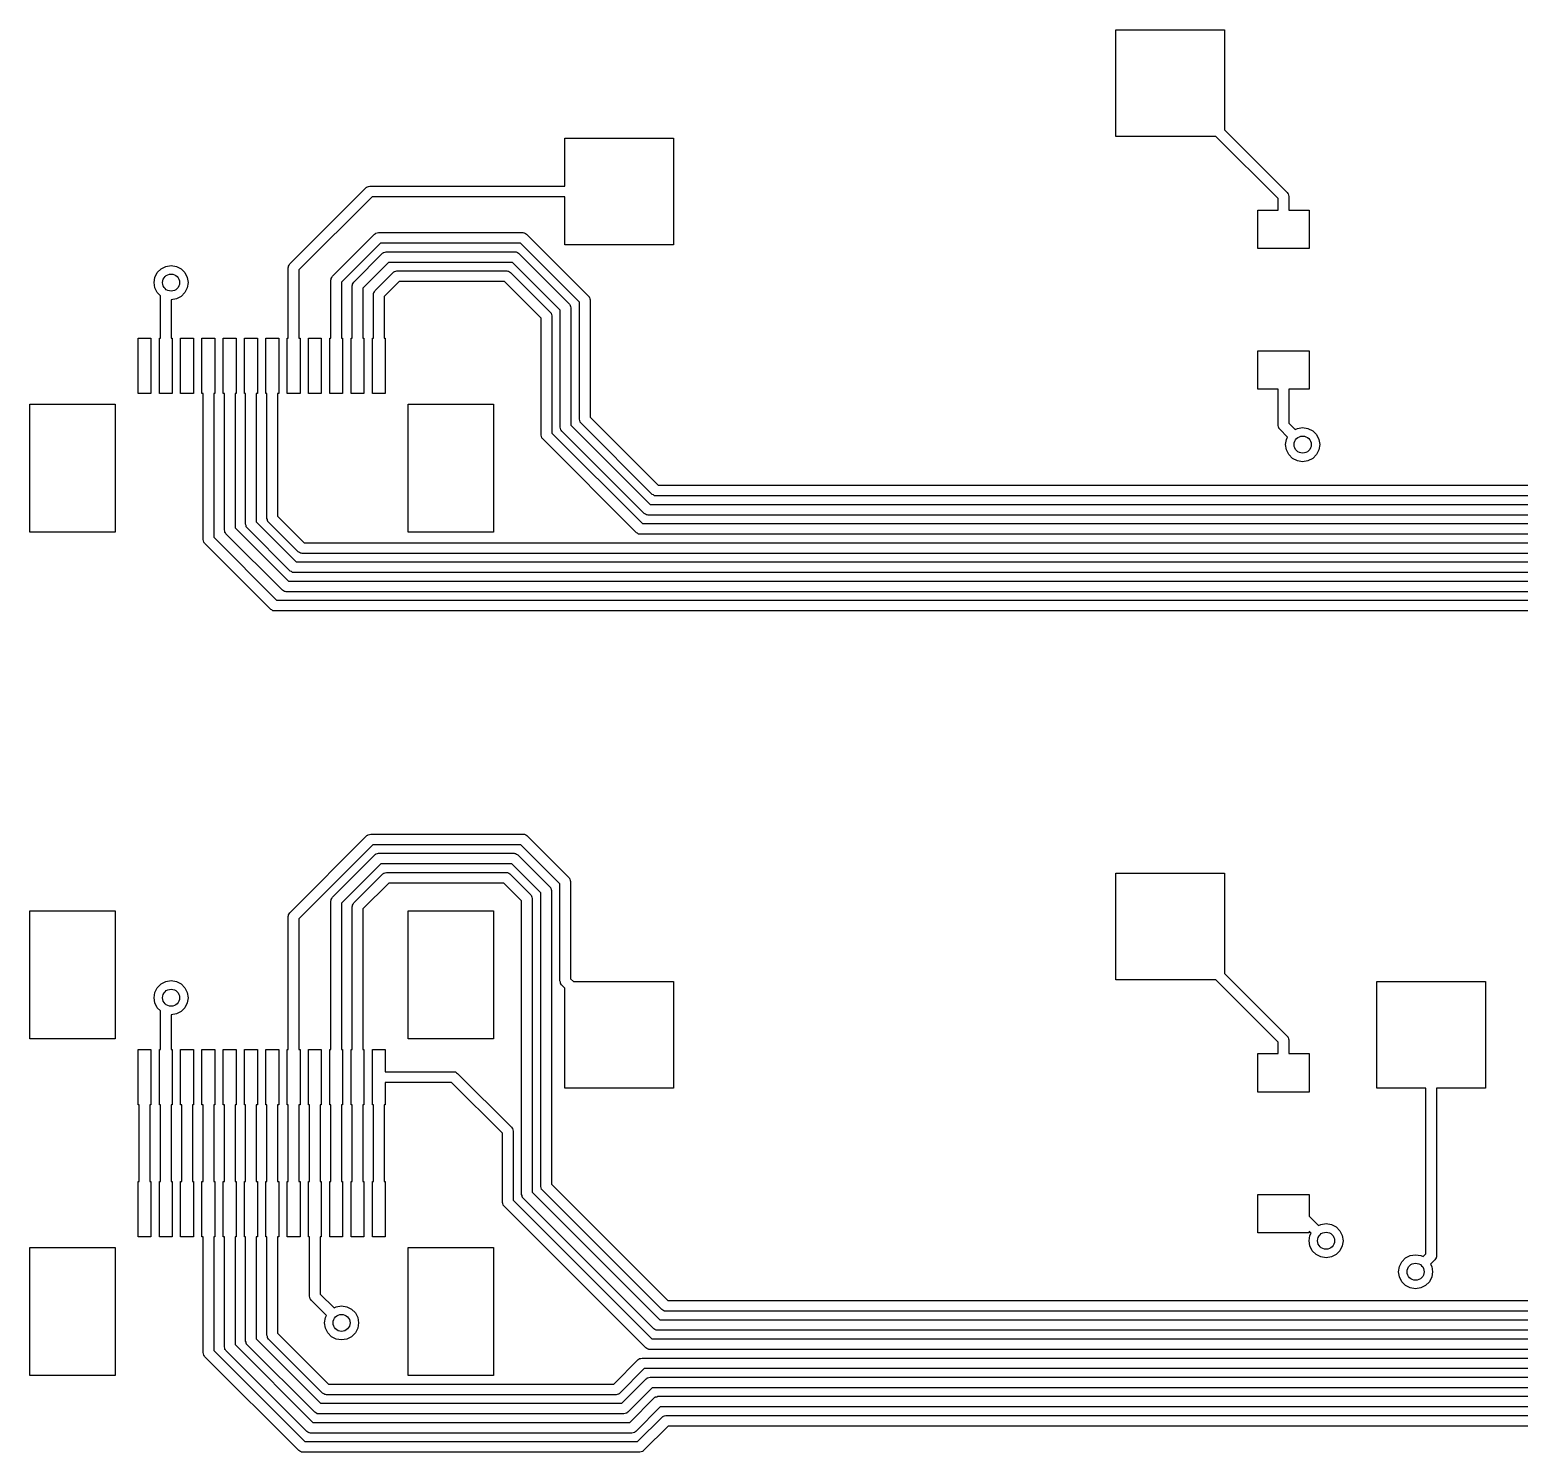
# Model space of a CAD drawing. Extents: x -27 to 355, y -108 to 35.
# Drawn here: x -20.91 to 14.03, y -27.03 to 6.33 of the extents above; entities that cross this region are included whole.
import ezdxf

# ---------------------------------------------------------------- set-up
doc = ezdxf.new("R2010")
doc.units = 0
doc.layers.add('BLACK', color=7, linetype='CONTINUOUS')

msp = doc.modelspace()

# ---------------------------------------------------------------- linework, layer by layer
at = {"layer": 'BLACK', "linetype": 'CONTINUOUS'}
for p, q in [((4.567, 3.83), (4.567, 6.33)), ((4.567, 6.33), (7.117, 6.33)), ((7.117, 6.33), (7.117, 3.98178)), ((7.117, 3.98178), (8.58839, 2.51039)), ((-8.36, 2.665), (-8.36, 3.79)), ((-8.36, 3.79), (-5.81, 3.79)), ((-5.81, 3.79), (-5.81, 1.29)), ((6.91522, 3.83), (4.567, 3.83)), ((8.375, 2.37022), (6.91522, 3.83)), ((-14.8134, 0.83839), (-13.0234, 2.62839)), ((-13.0234, 2.62839), (-13.0055, 2.64171)), ((-13.0055, 2.64171), (-13.0025, 2.64519)), ((-13.0025, 2.64519), (-12.9998, 2.64598)), ((-12.9998, 2.64598), (-12.9946, 2.64985)), ((-12.9946, 2.64985), (-12.9645, 2.65633)), ((-12.9645, 2.65633), (-12.935, 2.665)), ((-12.935, 2.665), (-8.36, 2.665)), ((8.58839, 2.51039), (8.60171, 2.49255)), ((8.60171, 2.49255), (8.60519, 2.48953)), ((8.60519, 2.48953), (8.60598, 2.48683)), ((8.60598, 2.48683), (8.60985, 2.48164)), ((8.60985, 2.48164), (8.61633, 2.45154)), ((8.61633, 2.45154), (8.625, 2.422)), ((-12.8832, 2.415), (-14.6, 0.69822)), ((-8.36, 2.415), (-12.8832, 2.415)), ((-8.36, 1.29), (-8.36, 2.415)), ((7.9, 1.2), (7.9, 2.1)), ((7.9, 2.1), (8.375, 2.1)), ((8.375, 2.1), (8.375, 2.37022)), ((8.625, 2.422), (8.625, 2.1)), ((8.625, 2.1), (9.1, 2.1)), ((9.1, 2.1), (9.1, 1.2)), ((-13.8134, 0.5491), (-12.8251, 1.53743)), ((-12.8251, 1.53743), (-12.8072, 1.55075)), ((-12.8072, 1.55075), (-12.8042, 1.55423)), ((-12.8042, 1.55423), (-12.8015, 1.55502)), ((-12.8015, 1.55502), (-12.7963, 1.55889)), ((-12.7963, 1.55889), (-12.7662, 1.56537)), ((-12.7662, 1.56537), (-12.7367, 1.57404)), ((-12.7367, 1.57404), (-9.34904, 1.57404)), ((-9.34904, 1.57404), (-9.32701, 1.57084)), ((-9.32701, 1.57084), (-9.32241, 1.57117)), ((-9.32241, 1.57117), (-9.31994, 1.56982)), ((-9.31994, 1.56982), (-9.31354, 1.56889)), ((-9.31354, 1.56889), (-9.28767, 1.55219)), ((-9.28767, 1.55219), (-9.26065, 1.53743)), ((-9.26065, 1.53743), (-7.80495, 0.08173)), ((-12.6849, 1.32404), (-13.6, 0.40894)), ((-13.3134, 0.41339), (-12.6389, 1.08791)), ((-9.40082, 1.32404), (-12.6849, 1.32404)), ((-12.6389, 1.08791), (-12.621, 1.10123)), ((-12.621, 1.10123), (-12.618, 1.10471)), ((-12.618, 1.10471), (-12.6153, 1.1055)), ((-12.6153, 1.1055), (-12.6101, 1.10937)), ((-12.6101, 1.10937), (-12.58, 1.11585)), ((-12.58, 1.11585), (-12.5505, 1.12452)), ((-12.5505, 1.12452), (-9.53524, 1.12452)), ((-9.53524, 1.12452), (-9.51321, 1.12132)), ((-9.51321, 1.12132), (-9.50861, 1.12165)), ((-9.50861, 1.12165), (-9.50614, 1.1203)), ((-9.50614, 1.1203), (-9.49974, 1.11937)), ((-9.49974, 1.11937), (-9.47387, 1.10267)), ((-9.47387, 1.10267), (-9.44685, 1.08791)), ((-9.44685, 1.08791), (-8.25447, -0.10447)), ((-8.01834, -0.05844), (-9.40082, 1.32404)), ((-5.81, 1.29), (-8.36, 1.29)), ((9.1, 1.2), (7.9, 1.2)), ((-17.9236, 0.63511), (-17.8351, 0.72361)), ((-17.8351, 0.72361), (-17.7236, 0.78042)), ((-17.7236, 0.78042), (-17.6, 0.8)), ((-17.6, 0.8), (-17.4764, 0.78042)), ((-17.4764, 0.78042), (-17.3649, 0.72361)), ((-17.3649, 0.72361), (-17.2764, 0.63511)), ((-14.85, 0.75), (-14.8468, 0.77203)), ((-14.85, -0.9), (-14.85, 0.75)), ((-14.8471, 0.77663), (-14.8458, 0.7791)), ((-14.8468, 0.77203), (-14.8471, 0.77663)), ((-14.8458, 0.7791), (-14.8449, 0.7855)), ((-14.8449, 0.7855), (-14.8282, 0.81137)), ((-14.8282, 0.81137), (-14.8134, 0.83839)), ((-12.4987, 0.87452), (-13.1, 0.27322)), ((-9.58701, 0.87452), (-12.4987, 0.87452)), ((-8.46786, -0.24464), (-9.58701, 0.87452)), ((-18, 0.4), (-17.9804, 0.52361)), ((-17.9804, 0.27639), (-18, 0.4)), ((-17.9804, 0.52361), (-17.9236, 0.63511)), ((-17.2764, 0.63511), (-17.2196, 0.52361)), ((-17.2196, 0.52361), (-17.2, 0.4)), ((-17.2, 0.4), (-17.2196, 0.27639)), ((-14.6, 0.69822), (-14.6, -0.9)), ((-13.85, 0.46072), (-13.8468, 0.48275)), ((-13.85, -0.9), (-13.85, 0.46072)), ((-13.8471, 0.48735), (-13.8458, 0.48982)), ((-13.8468, 0.48275), (-13.8471, 0.48735)), ((-13.8458, 0.48982), (-13.8449, 0.49622)), ((-13.8449, 0.49622), (-13.8282, 0.52209)), ((-13.8282, 0.52209), (-13.8134, 0.5491)), ((-13.6, 0.40894), (-13.6, -0.9)), ((-13.3471, 0.35163), (-13.3458, 0.3541)), ((-13.3468, 0.34703), (-13.3471, 0.35163)), ((-13.3458, 0.3541), (-13.3449, 0.3605)), ((-13.3449, 0.3605), (-13.3282, 0.38637)), ((-13.3282, 0.38637), (-13.3134, 0.41339)), ((-12.8134, 0.21339), (-12.3884, 0.63839)), ((-12.2482, 0.425), (-12.6, 0.07322)), ((-12.3884, 0.63839), (-12.3706, 0.65171)), ((-12.3706, 0.65171), (-12.3675, 0.65519)), ((-12.3675, 0.65519), (-12.3648, 0.65598)), ((-12.3648, 0.65598), (-12.3596, 0.65985)), ((-12.3596, 0.65985), (-12.3295, 0.66633)), ((-12.3295, 0.66633), (-12.3, 0.675)), ((-12.3, 0.675), (-9.72144, 0.675)), ((-9.77321, 0.425), (-12.2482, 0.425)), ((-8.91738, -0.43083), (-9.77321, 0.425)), ((-9.72144, 0.675), (-9.6994, 0.6718)), ((-9.6994, 0.6718), (-9.69481, 0.67213)), ((-9.69481, 0.67213), (-9.69233, 0.67078)), ((-9.69233, 0.67078), (-9.68593, 0.66985)), ((-9.68593, 0.66985), (-9.66007, 0.65315)), ((-9.66007, 0.65315), (-9.63305, 0.63839)), ((-9.63305, 0.63839), (-8.70399, -0.29067)), ((-17.9236, 0.16489), (-17.9804, 0.27639)), ((-17.85, 0.09128), (-17.9236, 0.16489)), ((-17.85, -0.9), (-17.85, 0.09128)), ((-17.4764, 0.01958), (-17.6, 0)), ((-17.6, 0), (-17.6, -0.9)), ((-17.3649, 0.07639), (-17.4764, 0.01958)), ((-17.2764, 0.16489), (-17.3649, 0.07639)), ((-17.2196, 0.27639), (-17.2764, 0.16489)), ((-13.35, 0.325), (-13.3468, 0.34703)), ((-13.35, -0.9), (-13.35, 0.325)), ((-13.1, 0.27322), (-13.1, -0.9)), ((-12.85, 0.125), (-12.8468, 0.14703)), ((-12.85, -0.9), (-12.85, 0.125)), ((-12.8471, 0.15163), (-12.8458, 0.1541)), ((-12.8468, 0.14703), (-12.8471, 0.15163)), ((-12.8458, 0.1541), (-12.8449, 0.1605)), ((-12.8449, 0.1605), (-12.8282, 0.18637)), ((-12.8282, 0.18637), (-12.8134, 0.21339)), ((-12.6, 0.07322), (-12.6, -0.9)), ((-7.80495, 0.08173), (-7.79163, 0.06389)), ((-7.79163, 0.06389), (-7.78815, 0.06087)), ((-7.78815, 0.06087), (-7.78736, 0.05817)), ((-7.78736, 0.05817), (-7.78349, 0.05298)), ((-7.78349, 0.05298), (-7.77701, 0.02289)), ((-7.77701, 0.02289), (-7.76834, -0.00666)), ((-8.70399, -0.29067), (-8.69067, -0.3085)), ((-8.69067, -0.3085), (-8.68719, -0.31153)), ((-8.68719, -0.31153), (-8.6864, -0.31423)), ((-8.6864, -0.31423), (-8.68253, -0.31941)), ((-8.68253, -0.31941), (-8.67605, -0.34951)), ((-8.46786, -2.99286), (-8.46786, -0.24464)), ((-8.25447, -0.10447), (-8.24115, -0.12231)), ((-8.24115, -0.12231), (-8.23767, -0.12533)), ((-8.23767, -0.12533), (-8.23688, -0.12803)), ((-8.23688, -0.12803), (-8.23301, -0.13322)), ((-8.23301, -0.13322), (-8.22653, -0.16331)), ((-8.22653, -0.16331), (-8.21786, -0.19286)), ((-8.21786, -0.19286), (-8.21786, -2.94108)), ((-8.01834, -2.80666), (-8.01834, -0.05844)), ((-7.76834, -0.00666), (-7.76834, -2.75488)), ((-8.91738, -3.17906), (-8.91738, -0.43083)), ((-8.67605, -0.34951), (-8.66738, -0.37906)), ((-8.66738, -0.37906), (-8.66738, -3.12728)), ((-18.375, -2.2), (-18.375, -0.9)), ((-18.375, -0.9), (-18.075, -0.9)), ((-18.075, -0.9), (-18.075, -2.2)), ((-17.875, -2.2), (-17.875, -0.9)), ((-17.875, -0.9), (-17.85, -0.9)), ((-17.6, -0.9), (-17.575, -0.9)), ((-17.575, -0.9), (-17.575, -2.2)), ((-17.375, -2.2), (-17.375, -0.9)), ((-17.375, -0.9), (-17.075, -0.9)), ((-17.075, -0.9), (-17.075, -2.2)), ((-16.875, -2.2), (-16.875, -0.9)), ((-16.875, -0.9), (-16.575, -0.9)), ((-16.575, -0.9), (-16.575, -2.2)), ((-16.375, -2.2), (-16.375, -0.9)), ((-16.375, -0.9), (-16.075, -0.9)), ((-16.075, -0.9), (-16.075, -2.2)), ((-15.875, -2.2), (-15.875, -0.9)), ((-15.875, -0.9), (-15.575, -0.9)), ((-15.575, -0.9), (-15.575, -2.2)), ((-15.375, -2.2), (-15.375, -0.9)), ((-15.375, -0.9), (-15.075, -0.9)), ((-15.075, -0.9), (-15.075, -2.2)), ((-14.875, -2.2), (-14.875, -0.9)), ((-14.875, -0.9), (-14.85, -0.9)), ((-14.6, -0.9), (-14.575, -0.9)), ((-14.575, -0.9), (-14.575, -2.2)), ((-14.375, -2.2), (-14.375, -0.9)), ((-14.375, -0.9), (-14.075, -0.9)), ((-14.075, -0.9), (-14.075, -2.2)), ((-13.875, -2.2), (-13.875, -0.9)), ((-13.875, -0.9), (-13.85, -0.9)), ((-13.6, -0.9), (-13.575, -0.9)), ((-13.575, -0.9), (-13.575, -2.2)), ((-13.375, -2.2), (-13.375, -0.9)), ((-13.375, -0.9), (-13.35, -0.9)), ((-13.1, -0.9), (-13.075, -0.9)), ((-13.075, -0.9), (-13.075, -2.2)), ((-12.875, -2.2), (-12.875, -0.9)), ((-12.875, -0.9), (-12.85, -0.9)), ((-12.6, -0.9), (-12.575, -0.9)), ((-12.575, -0.9), (-12.575, -2.2)), ((7.9, -2.1), (7.9, -1.2)), ((7.9, -1.2), (9.1, -1.2)), ((9.1, -1.2), (9.1, -2.1)), ((-18.075, -2.2), (-18.375, -2.2)), ((-17.575, -2.2), (-17.875, -2.2)), ((-17.075, -2.2), (-17.375, -2.2)), ((-16.85, -2.2), (-16.875, -2.2)), ((-16.85, -5.625), (-16.85, -2.2)), ((-16.575, -2.2), (-16.6, -2.2)), ((-16.6, -2.2), (-16.6, -5.57322)), ((-16.35, -2.2), (-16.375, -2.2)), ((-16.35, -5.40096), (-16.35, -2.2)), ((-16.075, -2.2), (-16.1, -2.2)), ((-16.1, -2.2), (-16.1, -5.34918)), ((-15.85, -2.2), (-15.875, -2.2)), ((-15.85, -5.26524), (-15.85, -2.2)), ((-15.575, -2.2), (-15.6, -2.2)), ((-15.6, -2.2), (-15.6, -5.21346)), ((-15.35, -2.2), (-15.375, -2.2)), ((-15.35, -5.12952), (-15.35, -2.2)), ((-15.075, -2.2), (-15.1, -2.2)), ((-15.1, -2.2), (-15.1, -5.07775)), ((-14.575, -2.2), (-14.875, -2.2)), ((-14.075, -2.2), (-14.375, -2.2)), ((-13.575, -2.2), (-13.875, -2.2)), ((-13.075, -2.2), (-13.375, -2.2)), ((-12.575, -2.2), (-12.875, -2.2)), ((8.375, -2.1), (7.9, -2.1)), ((8.375, -2.95), (8.375, -2.1)), ((9.1, -2.1), (8.625, -2.1)), ((8.625, -2.1), (8.625, -2.89822)), ((-20.915, -5.45), (-20.915, -2.45)), ((-20.915, -2.45), (-18.915, -2.45)), ((-18.915, -2.45), (-18.915, -5.45)), ((-12.035, -5.45), (-12.035, -2.45)), ((-12.035, -2.45), (-10.035, -2.45)), ((-10.035, -2.45), (-10.035, -5.45)), ((-7.76834, -2.75488), (-6.16986, -4.35336)), ((-8.66738, -3.12728), (-6.54226, -5.2524)), ((-8.45919, -3.02241), (-8.46786, -2.99286)), ((-8.45271, -3.0525), (-8.45919, -3.02241)), ((-8.44884, -3.05768), (-8.45271, -3.0525)), ((-8.44805, -3.06039), (-8.44884, -3.05768)), ((-8.44457, -3.06341), (-8.44805, -3.06039)), ((-8.43125, -3.08125), (-8.44457, -3.06341)), ((-6.49623, -5.01627), (-8.43125, -3.08125)), ((-8.21786, -2.94108), (-6.35606, -4.80288)), ((-8.00967, -2.83621), (-8.01834, -2.80666)), ((-8.00319, -2.8663), (-8.00967, -2.83621)), ((-7.99932, -2.87149), (-8.00319, -2.8663)), ((-7.99853, -2.87419), (-7.99932, -2.87149)), ((-7.99505, -2.87721), (-7.99853, -2.87419)), ((-7.98173, -2.89505), (-7.99505, -2.87721)), ((-6.31003, -4.56675), (-7.98173, -2.89505)), ((8.38367, -2.97955), (8.375, -2.95)), ((8.39015, -3.00964), (8.38367, -2.97955)), ((8.39402, -3.01483), (8.39015, -3.00964)), ((8.39481, -3.01753), (8.39402, -3.01483)), ((8.39829, -3.02055), (8.39481, -3.01753)), ((8.41161, -3.03839), (8.39829, -3.02055)), ((8.59659, -3.22337), (8.41161, -3.03839)), ((8.625, -2.89822), (8.77337, -3.04659)), ((8.77337, -3.04659), (8.82639, -3.01958)), ((8.82639, -3.01958), (8.95, -3)), ((8.95, -3), (9.07361, -3.01958)), ((9.07361, -3.01958), (9.18511, -3.07639)), ((9.18511, -3.07639), (9.27361, -3.16489)), ((-8.90871, -3.20861), (-8.91738, -3.17906)), ((-8.90223, -3.2387), (-8.90871, -3.20861)), ((-8.89836, -3.24388), (-8.90223, -3.2387)), ((-8.89757, -3.24659), (-8.89836, -3.24388)), ((-8.89409, -3.24961), (-8.89757, -3.24659)), ((-8.88077, -3.26744), (-8.89409, -3.24961)), ((-6.68242, -5.46579), (-8.88077, -3.26744)), ((8.55, -3.4), (8.56958, -3.27639)), ((8.56958, -3.52361), (8.55, -3.4)), ((8.56958, -3.27639), (8.59659, -3.22337)), ((9.27361, -3.16489), (9.33042, -3.27639)), ((9.33042, -3.27639), (9.35, -3.4)), ((9.35, -3.4), (9.33042, -3.52361)), ((8.62639, -3.63511), (8.56958, -3.52361)), ((8.71489, -3.72361), (8.62639, -3.63511)), ((8.82639, -3.78042), (8.71489, -3.72361)), ((8.95, -3.8), (8.82639, -3.78042)), ((9.07361, -3.78042), (8.95, -3.8)), ((9.18511, -3.72361), (9.07361, -3.78042)), ((9.27361, -3.63511), (9.18511, -3.72361)), ((9.33042, -3.52361), (9.27361, -3.63511)), ((-6.16986, -4.35336), (26.247, -4.35336)), ((-6.35606, -4.80288), (47.2269, -4.80288)), ((-6.28301, -4.58151), (-6.31003, -4.56675)), ((-6.25714, -4.59821), (-6.28301, -4.58151)), ((-6.25074, -4.59914), (-6.25714, -4.59821)), ((-6.24827, -4.60049), (-6.25074, -4.59914)), ((-6.24367, -4.60016), (-6.24827, -4.60049)), ((-6.22164, -4.60336), (-6.24367, -4.60016)), ((26.2987, -4.60336), (-6.22164, -4.60336)), ((-15.6, -5.21346), (-14.662, -6.15144)), ((-15.3413, -5.15907), (-15.35, -5.12952)), ((-15.3349, -5.18917), (-15.3413, -5.15907)), ((-15.331, -5.19435), (-15.3349, -5.18917)), ((-15.3302, -5.19705), (-15.331, -5.19435)), ((-15.3267, -5.20008), (-15.3302, -5.19705)), ((-15.3134, -5.21791), (-15.3267, -5.20008)), ((-14.616, -5.91531), (-15.3134, -5.21791)), ((-15.1, -5.07775), (-14.4758, -5.70192)), ((-6.46921, -5.03103), (-6.49623, -5.01627)), ((-6.44334, -5.04773), (-6.46921, -5.03103)), ((-6.43694, -5.04866), (-6.44334, -5.04773)), ((-6.43447, -5.05001), (-6.43694, -5.04866)), ((-6.42987, -5.04969), (-6.43447, -5.05001)), ((-6.40784, -5.05288), (-6.42987, -5.04969)), ((47.2786, -5.05288), (-6.40784, -5.05288)), ((-18.915, -5.45), (-20.915, -5.45)), ((-16.6, -5.57322), (-15.1227, -7.05048)), ((-16.3413, -5.43051), (-16.35, -5.40096)), ((-16.3349, -5.4606), (-16.3413, -5.43051)), ((-16.331, -5.46578), (-16.3349, -5.4606)), ((-16.3302, -5.46849), (-16.331, -5.46578)), ((-16.3267, -5.47151), (-16.3302, -5.46849)), ((-16.3134, -5.48935), (-16.3267, -5.47151)), ((-14.9884, -6.81435), (-16.3134, -5.48935)), ((-16.1, -5.34918), (-14.8482, -6.60096)), ((-15.8413, -5.29479), (-15.85, -5.26524)), ((-15.8349, -5.32489), (-15.8413, -5.29479)), ((-15.831, -5.33007), (-15.8349, -5.32489)), ((-15.8302, -5.33277), (-15.831, -5.33007)), ((-15.8267, -5.33579), (-15.8302, -5.33277)), ((-15.8134, -5.35363), (-15.8267, -5.33579)), ((-14.8022, -6.36483), (-15.8134, -5.35363)), ((-10.035, -5.45), (-12.035, -5.45)), ((-6.65541, -5.48055), (-6.68242, -5.46579)), ((-6.62954, -5.49725), (-6.65541, -5.48055)), ((-6.62313, -5.49818), (-6.62954, -5.49725)), ((-6.62066, -5.49953), (-6.62313, -5.49818)), ((-6.61607, -5.4992), (-6.62066, -5.49953)), ((-6.59404, -5.5024), (-6.61607, -5.4992)), ((65.5225, -5.5024), (-6.59404, -5.5024)), ((-6.54226, -5.2524), (65.4708, -5.2524)), ((-16.8413, -5.65455), (-16.85, -5.625)), ((-16.8349, -5.68464), (-16.8413, -5.65455)), ((-16.831, -5.68983), (-16.8349, -5.68464)), ((-16.8302, -5.69253), (-16.831, -5.68983)), ((-16.8267, -5.69555), (-16.8302, -5.69253)), ((-16.8134, -5.71339), (-16.8267, -5.69555)), ((-15.2629, -7.26387), (-16.8134, -5.71339)), ((-14.589, -5.93007), (-14.616, -5.91531)), ((-14.5631, -5.94677), (-14.589, -5.93007)), ((-14.4758, -5.70192), (84.4412, -5.70192)), ((-14.662, -6.15144), (112.453, -6.15144)), ((-14.5567, -5.9477), (-14.5631, -5.94677)), ((-14.5542, -5.94905), (-14.5567, -5.9477)), ((-14.5496, -5.94872), (-14.5542, -5.94905)), ((-14.5276, -5.95192), (-14.5496, -5.94872)), ((84.493, -5.95192), (-14.5276, -5.95192)), ((-14.8482, -6.60096), (130.857, -6.60096)), ((-14.7752, -6.37959), (-14.8022, -6.36483)), ((-14.7493, -6.39629), (-14.7752, -6.37959)), ((-14.7429, -6.39722), (-14.7493, -6.39629)), ((-14.7404, -6.39857), (-14.7429, -6.39722)), ((-14.7358, -6.39824), (-14.7404, -6.39857)), ((-14.7138, -6.40144), (-14.7358, -6.39824)), ((112.505, -6.40144), (-14.7138, -6.40144)), ((-14.9614, -6.82911), (-14.9884, -6.81435)), ((-14.9355, -6.84581), (-14.9614, -6.82911)), ((-14.9291, -6.84674), (-14.9355, -6.84581)), ((-14.9266, -6.84809), (-14.9291, -6.84674)), ((-14.922, -6.84776), (-14.9266, -6.84809)), ((-14.9, -6.85096), (-14.922, -6.84776)), ((130.908, -6.85096), (-14.9, -6.85096)), ((-15.2359, -7.27863), (-15.2629, -7.26387)), ((-15.21, -7.29533), (-15.2359, -7.27863)), ((-15.2036, -7.29626), (-15.21, -7.29533)), ((-15.2011, -7.29761), (-15.2036, -7.29626)), ((-15.1966, -7.29728), (-15.2011, -7.29761)), ((-15.1745, -7.30048), (-15.1966, -7.29728)), ((150.3, -7.30048), (-15.1745, -7.30048)), ((-15.1227, -7.05048), (150.248, -7.05048)), ((-14.8134, -14.3796), (-13.0044, -12.5707)), ((-13.0044, -12.5707), (-12.9866, -12.5573)), ((-12.9866, -12.5573), (-12.9836, -12.5539)), ((-12.9836, -12.5539), (-12.9809, -12.5531)), ((-12.9809, -12.5531), (-12.9757, -12.5492)), ((-12.9757, -12.5492), (-12.9456, -12.5427)), ((-12.9456, -12.5427), (-12.9161, -12.534)), ((-12.9161, -12.534), (-9.34096, -12.534)), ((-9.34096, -12.534), (-9.31893, -12.5372)), ((-9.31893, -12.5372), (-9.31433, -12.5369)), ((-9.31433, -12.5369), (-9.31186, -12.5383)), ((-9.31186, -12.5383), (-9.30546, -12.5392)), ((-9.30546, -12.5392), (-9.27959, -12.5559)), ((-9.27959, -12.5559), (-9.25257, -12.5707)), ((-9.25257, -12.5707), (-8.26209, -13.5611)), ((-12.8643, -12.784), (-14.6, -14.5198)), ((-9.39274, -12.784), (-12.8643, -12.784)), ((-8.47548, -13.7013), (-9.39274, -12.784)), ((-13.8134, -14.0153), (-12.8182, -13.0202)), ((-12.6781, -13.2336), (-13.6, -14.1555)), ((-12.8182, -13.0202), (-12.8004, -13.0069)), ((-12.8004, -13.0069), (-12.7974, -13.0034)), ((-12.7974, -13.0034), (-12.7947, -13.0026)), ((-12.7947, -13.0026), (-12.7895, -12.9987)), ((-12.7895, -12.9987), (-12.7594, -12.9922)), ((-12.7594, -12.9922), (-12.7299, -12.9836)), ((-12.7299, -12.9836), (-9.55322, -12.9836)), ((-9.605, -13.2336), (-12.6781, -13.2336)), ((-8.925, -13.9136), (-9.605, -13.2336)), ((-9.55322, -12.9836), (-9.53119, -12.9868)), ((-9.53119, -12.9868), (-9.52659, -12.9864)), ((-9.52659, -12.9864), (-9.52412, -12.9878)), ((-9.52412, -12.9878), (-9.51772, -12.9887)), ((-9.51772, -12.9887), (-9.49185, -13.0054)), ((-9.49185, -13.0054), (-9.46483, -13.0202)), ((-9.46483, -13.0202), (-8.71161, -13.7734)), ((-13.3134, -14.151), (-12.632, -13.4697)), ((-12.632, -13.4697), (-12.6142, -13.4564)), ((-12.6142, -13.4564), (-12.6112, -13.4529)), ((-12.6112, -13.4529), (-12.6085, -13.4521)), ((-12.6085, -13.4521), (-12.6033, -13.4482)), ((-12.6033, -13.4482), (-12.5732, -13.4417)), ((-12.5732, -13.4417), (-12.5437, -13.4331)), ((-12.5437, -13.4331), (-9.73942, -13.4331)), ((-9.73942, -13.4331), (-9.71739, -13.4363)), ((-9.71739, -13.4363), (-9.71279, -13.4359)), ((-9.71279, -13.4359), (-9.71032, -13.4373)), ((-9.71032, -13.4373), (-9.70392, -13.4382)), ((-9.70392, -13.4382), (-9.67805, -13.4549)), ((-9.67805, -13.4549), (-9.65103, -13.4697)), ((-9.65103, -13.4697), (-9.16113, -13.9596)), ((-8.26209, -13.5611), (-8.24877, -13.579)), ((-8.24877, -13.579), (-8.24529, -13.582)), ((-8.24529, -13.582), (-8.2445, -13.5847)), ((-8.2445, -13.5847), (-8.24063, -13.5899)), ((-8.24063, -13.5899), (-8.23415, -13.62)), ((-8.23415, -13.62), (-8.22548, -13.6495)), ((4.567, -15.955), (4.567, -13.455)), ((4.567, -13.455), (7.117, -13.455)), ((7.117, -13.455), (7.117, -15.8032)), ((-12.4919, -13.6831), (-13.1, -14.2912)), ((-9.7912, -13.6831), (-12.4919, -13.6831)), ((-9.37452, -14.0998), (-9.7912, -13.6831)), ((-9.16113, -13.9596), (-9.14781, -13.9774)), ((-9.14781, -13.9774), (-9.14433, -13.9804)), ((-8.925, -20.8), (-8.925, -13.9136)), ((-8.71161, -13.7734), (-8.69829, -13.7912)), ((-8.69829, -13.7912), (-8.69481, -13.7943)), ((-8.69481, -13.7943), (-8.69402, -13.797)), ((-8.69402, -13.797), (-8.69015, -13.8021)), ((-8.69015, -13.8021), (-8.68367, -13.8322)), ((-8.68367, -13.8322), (-8.675, -13.8618)), ((-8.675, -13.8618), (-8.675, -20.7482)), ((-8.47548, -15.9795), (-8.47548, -13.7013)), ((-8.22548, -13.6495), (-8.22548, -15.9277)), ((-13.85, -14.1037), (-13.8468, -14.0817)), ((-13.85, -17.585), (-13.85, -14.1037)), ((-13.8471, -14.0771), (-13.8458, -14.0746)), ((-13.8468, -14.0817), (-13.8471, -14.0771)), ((-13.8458, -14.0746), (-13.8449, -14.0682)), ((-13.8449, -14.0682), (-13.8282, -14.0423)), ((-13.8282, -14.0423), (-13.8134, -14.0153)), ((-13.6, -14.1555), (-13.6, -17.585)), ((-13.35, -14.2394), (-13.3468, -14.2174)), ((-13.35, -17.585), (-13.35, -14.2394)), ((-13.3471, -14.2128), (-13.3458, -14.2103)), ((-13.3468, -14.2174), (-13.3471, -14.2128)), ((-13.3458, -14.2103), (-13.3449, -14.2039)), ((-13.3449, -14.2039), (-13.3282, -14.1781)), ((-13.3282, -14.1781), (-13.3134, -14.151)), ((-13.1, -14.2912), (-13.1, -17.585)), ((-9.37452, -20.9862), (-9.37452, -14.0998)), ((-9.14433, -13.9804), (-9.14354, -13.9832)), ((-9.14354, -13.9832), (-9.13967, -13.9883)), ((-9.13967, -13.9883), (-9.13319, -14.0184)), ((-9.13319, -14.0184), (-9.12452, -14.048)), ((-9.12452, -14.048), (-9.12452, -20.9344)), ((-20.915, -17.335), (-20.915, -14.335)), ((-20.915, -14.335), (-18.915, -14.335)), ((-18.915, -14.335), (-18.915, -17.335)), ((-14.85, -14.468), (-14.8468, -14.446)), ((-14.85, -17.585), (-14.85, -14.468)), ((-14.8471, -14.4414), (-14.8458, -14.4389)), ((-14.8468, -14.446), (-14.8471, -14.4414)), ((-14.8458, -14.4389), (-14.8449, -14.4325)), ((-14.8449, -14.4325), (-14.8282, -14.4066)), ((-14.8282, -14.4066), (-14.8134, -14.3796)), ((-14.6, -14.5198), (-14.6, -17.585)), ((-12.035, -17.335), (-12.035, -14.335)), ((-12.035, -14.335), (-10.035, -14.335)), ((-10.035, -14.335), (-10.035, -17.335)), ((-17.9236, -16.1374), (-17.8351, -16.0489)), ((-17.8351, -16.0489), (-17.7236, -15.9921)), ((-17.7236, -15.9921), (-17.6, -15.9725)), ((-17.6, -15.9725), (-17.4764, -15.9921)), ((-17.4764, -15.9921), (-17.3649, -16.0489)), ((-17.3649, -16.0489), (-17.2764, -16.1374)), ((-8.46681, -16.0091), (-8.47548, -15.9795)), ((-8.46033, -16.0392), (-8.46681, -16.0091)), ((-8.45646, -16.0443), (-8.46033, -16.0392)), ((-8.45567, -16.047), (-8.45646, -16.0443)), ((-8.45219, -16.0501), (-8.45567, -16.047)), ((-8.43887, -16.0679), (-8.45219, -16.0501)), ((-8.36, -16.1468), (-8.43887, -16.0679)), ((-8.22548, -15.9277), (-8.15822, -15.995)), ((-8.15822, -15.995), (-5.81, -15.995)), ((-5.81, -15.995), (-5.81, -18.495)), ((6.91522, -15.955), (4.567, -15.955)), ((8.375, -17.4148), (6.91522, -15.955)), ((7.117, -15.8032), (8.58839, -17.2746)), ((10.69, -18.495), (10.69, -15.995)), ((10.69, -15.995), (13.24, -15.995)), ((13.24, -15.995), (13.24, -18.495)), ((-18, -16.3725), (-17.9804, -16.2489)), ((-17.9804, -16.4961), (-18, -16.3725)), ((-17.9804, -16.2489), (-17.9236, -16.1374)), ((-17.2764, -16.1374), (-17.2196, -16.2489)), ((-17.2196, -16.2489), (-17.2, -16.3725)), ((-17.2, -16.3725), (-17.2196, -16.4961)), ((-8.36, -18.495), (-8.36, -16.1468)), ((-17.9236, -16.6076), (-17.9804, -16.4961)), ((-17.85, -16.6812), (-17.9236, -16.6076)), ((-17.85, -17.585), (-17.85, -16.6812)), ((-17.4764, -16.7529), (-17.6, -16.7725)), ((-17.6, -16.7725), (-17.6, -17.585)), ((-17.3649, -16.6961), (-17.4764, -16.7529)), ((-17.2764, -16.6076), (-17.3649, -16.6961)), ((-17.2196, -16.4961), (-17.2764, -16.6076)), ((-18.915, -17.335), (-20.915, -17.335)), ((-10.035, -17.335), (-12.035, -17.335)), ((8.375, -17.685), (8.375, -17.4148)), ((8.58839, -17.2746), (8.60171, -17.2924)), ((8.60171, -17.2924), (8.60519, -17.2955)), ((8.60519, -17.2955), (8.60598, -17.2982)), ((8.60598, -17.2982), (8.60985, -17.3034)), ((8.60985, -17.3034), (8.61633, -17.3335)), ((8.61633, -17.3335), (8.625, -17.363)), ((8.625, -17.363), (8.625, -17.685)), ((-18.375, -18.885), (-18.375, -17.585)), ((-18.375, -17.585), (-18.075, -17.585)), ((-18.075, -17.585), (-18.075, -18.885)), ((-17.875, -18.885), (-17.875, -17.585)), ((-17.875, -17.585), (-17.85, -17.585)), ((-17.6, -17.585), (-17.575, -17.585)), ((-17.575, -17.585), (-17.575, -18.885)), ((-17.375, -18.885), (-17.375, -17.585)), ((-17.375, -17.585), (-17.075, -17.585)), ((-17.075, -17.585), (-17.075, -18.885)), ((-16.875, -18.885), (-16.875, -17.585)), ((-16.875, -17.585), (-16.575, -17.585)), ((-16.575, -17.585), (-16.575, -18.885)), ((-16.375, -18.885), (-16.375, -17.585)), ((-16.375, -17.585), (-16.075, -17.585)), ((-16.075, -17.585), (-16.075, -18.885)), ((-15.875, -18.885), (-15.875, -17.585)), ((-15.875, -17.585), (-15.575, -17.585)), ((-15.575, -17.585), (-15.575, -18.885)), ((-15.375, -18.885), (-15.375, -17.585)), ((-15.375, -17.585), (-15.075, -17.585)), ((-15.075, -17.585), (-15.075, -18.885)), ((-14.875, -18.885), (-14.875, -17.585)), ((-14.875, -17.585), (-14.85, -17.585)), ((-14.6, -17.585), (-14.575, -17.585)), ((-14.575, -17.585), (-14.575, -18.885)), ((-14.375, -18.885), (-14.375, -17.585)), ((-14.375, -17.585), (-14.075, -17.585)), ((-14.075, -17.585), (-14.075, -18.885)), ((-13.875, -18.885), (-13.875, -17.585)), ((-13.875, -17.585), (-13.85, -17.585)), ((-13.6, -17.585), (-13.575, -17.585)), ((-13.575, -17.585), (-13.575, -18.885)), ((-13.375, -18.885), (-13.375, -17.585)), ((-13.375, -17.585), (-13.35, -17.585)), ((-13.1, -17.585), (-13.075, -17.585)), ((-13.075, -17.585), (-13.075, -18.885)), ((-12.875, -18.885), (-12.875, -17.585)), ((-12.875, -17.585), (-12.575, -17.585)), ((-12.575, -17.585), (-12.575, -18.11)), ((7.9, -18.585), (7.9, -17.685)), ((7.9, -17.685), (8.375, -17.685)), ((8.625, -17.685), (9.1, -17.685)), ((9.1, -17.685), (9.1, -18.585)), ((-12.575, -18.11), (-10.965, -18.11)), ((-10.965, -18.11), (-10.943, -18.1132)), ((-10.943, -18.1132), (-10.9384, -18.1129)), ((-10.9384, -18.1129), (-10.9359, -18.1142)), ((-10.9359, -18.1142), (-10.9295, -18.1151)), ((-10.9295, -18.1151), (-10.9036, -18.1318)), ((-10.9036, -18.1318), (-10.8766, -18.1466)), ((-10.8766, -18.1466), (-9.61065, -19.4126)), ((-11.0168, -18.36), (-12.575, -18.36)), ((-12.575, -18.36), (-12.575, -18.885)), ((-9.82404, -19.5527), (-11.0168, -18.36)), ((-5.81, -18.495), (-8.36, -18.495)), ((11.84, -18.495), (10.69, -18.495)), ((11.84, -22.3832), (11.84, -18.495)), ((13.24, -18.495), (12.09, -18.495)), ((12.09, -18.495), (12.09, -22.435)), ((9.1, -18.585), (7.9, -18.585)), ((-18.35, -18.885), (-18.375, -18.885)), ((-18.35, -20.685), (-18.35, -18.885)), ((-18.075, -18.885), (-18.1, -18.885)), ((-18.1, -18.885), (-18.1, -20.685)), ((-17.85, -18.885), (-17.875, -18.885)), ((-17.85, -20.685), (-17.85, -18.885)), ((-17.575, -18.885), (-17.6, -18.885)), ((-17.6, -18.885), (-17.6, -20.685)), ((-17.35, -18.885), (-17.375, -18.885)), ((-17.35, -20.685), (-17.35, -18.885)), ((-17.075, -18.885), (-17.1, -18.885)), ((-17.1, -18.885), (-17.1, -20.685)), ((-16.85, -18.885), (-16.875, -18.885)), ((-16.85, -20.685), (-16.85, -18.885)), ((-16.575, -18.885), (-16.6, -18.885)), ((-16.6, -18.885), (-16.6, -20.685)), ((-16.35, -18.885), (-16.375, -18.885)), ((-16.35, -20.685), (-16.35, -18.885)), ((-16.075, -18.885), (-16.1, -18.885)), ((-16.1, -18.885), (-16.1, -20.685)), ((-15.85, -18.885), (-15.875, -18.885)), ((-15.85, -20.685), (-15.85, -18.885)), ((-15.575, -18.885), (-15.6, -18.885)), ((-15.6, -18.885), (-15.6, -20.685)), ((-15.35, -18.885), (-15.375, -18.885)), ((-15.35, -20.685), (-15.35, -18.885)), ((-15.075, -18.885), (-15.1, -18.885)), ((-15.1, -18.885), (-15.1, -20.685)), ((-14.85, -18.885), (-14.875, -18.885)), ((-14.85, -20.685), (-14.85, -18.885)), ((-14.575, -18.885), (-14.6, -18.885)), ((-14.6, -18.885), (-14.6, -20.685)), ((-14.35, -18.885), (-14.375, -18.885)), ((-14.35, -20.685), (-14.35, -18.885)), ((-14.075, -18.885), (-14.1, -18.885)), ((-14.1, -18.885), (-14.1, -20.685)), ((-13.85, -18.885), (-13.875, -18.885)), ((-13.85, -20.685), (-13.85, -18.885)), ((-13.575, -18.885), (-13.6, -18.885)), ((-13.6, -18.885), (-13.6, -20.685)), ((-13.35, -18.885), (-13.375, -18.885)), ((-13.35, -20.685), (-13.35, -18.885)), ((-13.075, -18.885), (-13.1, -18.885)), ((-13.1, -18.885), (-13.1, -20.685)), ((-12.85, -18.885), (-12.875, -18.885)), ((-12.85, -20.685), (-12.85, -18.885)), ((-12.575, -18.885), (-12.6, -18.885)), ((-12.6, -18.885), (-12.6, -20.685)), ((-9.82404, -21.1724), (-9.82404, -19.5527)), ((-9.61065, -19.4126), (-9.59733, -19.4304)), ((-9.59733, -19.4304), (-9.59385, -19.4334)), ((-9.59385, -19.4334), (-9.59306, -19.4361)), ((-9.59306, -19.4361), (-9.58919, -19.4413)), ((-9.58919, -19.4413), (-9.58271, -19.4714)), ((-9.58271, -19.4714), (-9.57404, -19.501)), ((-9.57404, -19.501), (-9.57404, -21.1206)), ((-18.375, -21.985), (-18.375, -20.685)), ((-18.375, -20.685), (-18.35, -20.685)), ((-18.1, -20.685), (-18.075, -20.685)), ((-18.075, -20.685), (-18.075, -21.985)), ((-17.875, -21.985), (-17.875, -20.685)), ((-17.875, -20.685), (-17.85, -20.685)), ((-17.6, -20.685), (-17.575, -20.685)), ((-17.575, -20.685), (-17.575, -21.985)), ((-17.375, -21.985), (-17.375, -20.685)), ((-17.375, -20.685), (-17.35, -20.685)), ((-17.1, -20.685), (-17.075, -20.685)), ((-17.075, -20.685), (-17.075, -21.985)), ((-16.875, -21.985), (-16.875, -20.685)), ((-16.875, -20.685), (-16.85, -20.685)), ((-16.6, -20.685), (-16.575, -20.685)), ((-16.575, -20.685), (-16.575, -21.985)), ((-16.375, -21.985), (-16.375, -20.685)), ((-16.375, -20.685), (-16.35, -20.685)), ((-16.1, -20.685), (-16.075, -20.685)), ((-16.075, -20.685), (-16.075, -21.985)), ((-15.875, -21.985), (-15.875, -20.685)), ((-15.875, -20.685), (-15.85, -20.685)), ((-15.6, -20.685), (-15.575, -20.685)), ((-15.575, -20.685), (-15.575, -21.985)), ((-15.375, -21.985), (-15.375, -20.685)), ((-15.375, -20.685), (-15.35, -20.685)), ((-15.1, -20.685), (-15.075, -20.685)), ((-15.075, -20.685), (-15.075, -21.985)), ((-14.875, -21.985), (-14.875, -20.685)), ((-14.875, -20.685), (-14.85, -20.685)), ((-14.6, -20.685), (-14.575, -20.685)), ((-14.575, -20.685), (-14.575, -21.985)), ((-14.375, -21.985), (-14.375, -20.685)), ((-14.375, -20.685), (-14.35, -20.685)), ((-14.1, -20.685), (-14.075, -20.685)), ((-14.075, -20.685), (-14.075, -21.985)), ((-13.875, -21.985), (-13.875, -20.685)), ((-13.875, -20.685), (-13.85, -20.685)), ((-13.6, -20.685), (-13.575, -20.685)), ((-13.575, -20.685), (-13.575, -21.985)), ((-13.375, -21.985), (-13.375, -20.685)), ((-13.375, -20.685), (-13.35, -20.685)), ((-13.1, -20.685), (-13.075, -20.685)), ((-13.075, -20.685), (-13.075, -21.985)), ((-12.875, -21.985), (-12.875, -20.685)), ((-12.875, -20.685), (-12.85, -20.685)), ((-12.6, -20.685), (-12.575, -20.685)), ((-12.575, -20.685), (-12.575, -21.985)), ((-9.12452, -20.9344), (-6.13442, -23.9245)), ((-8.91633, -20.8295), (-8.925, -20.8)), ((-8.90985, -20.8596), (-8.91633, -20.8295)), ((-8.90598, -20.8648), (-8.90985, -20.8596)), ((-8.90519, -20.8675), (-8.90598, -20.8648)), ((-8.90171, -20.8706), (-8.90519, -20.8675)), ((-8.88839, -20.8884), (-8.90171, -20.8706)), ((-6.08839, -23.6884), (-8.88839, -20.8884)), ((-8.675, -20.7482), (-5.94822, -23.475)), ((-9.81537, -21.2019), (-9.82404, -21.1724)), ((-9.80889, -21.232), (-9.81537, -21.2019)), ((-9.80502, -21.2372), (-9.80889, -21.232)), ((-9.80423, -21.2399), (-9.80502, -21.2372)), ((-9.80075, -21.2429), (-9.80423, -21.2399)), ((-9.78743, -21.2608), (-9.80075, -21.2429)), ((-6.46078, -24.5874), (-9.78743, -21.2608)), ((-9.57404, -21.1206), (-6.32062, -24.374)), ((-9.36585, -21.0157), (-9.37452, -20.9862)), ((-9.35937, -21.0458), (-9.36585, -21.0157)), ((-9.3555, -21.051), (-9.35937, -21.0458)), ((-9.35471, -21.0537), (-9.3555, -21.051)), ((-9.35123, -21.0567), (-9.35471, -21.0537)), ((-9.33791, -21.0746), (-9.35123, -21.0567)), ((-6.27459, -24.1379), (-9.33791, -21.0746)), ((7.9, -21.885), (7.9, -20.985)), ((7.9, -20.985), (9.1, -20.985)), ((9.1, -20.985), (9.1, -21.4957)), ((9.1, -21.4957), (9.32337, -21.7191)), ((-18.075, -21.985), (-18.375, -21.985)), ((-17.575, -21.985), (-17.875, -21.985)), ((-17.075, -21.985), (-17.375, -21.985)), ((-16.85, -21.985), (-16.875, -21.985)), ((-16.85, -24.6975), (-16.85, -21.985)), ((-16.575, -21.985), (-16.6, -21.985)), ((-16.6, -21.985), (-16.6, -24.6457)), ((-16.35, -21.985), (-16.375, -21.985)), ((-16.35, -24.5618), (-16.35, -21.985)), ((-16.075, -21.985), (-16.1, -21.985)), ((-16.1, -21.985), (-16.1, -24.51)), ((-15.85, -21.985), (-15.875, -21.985)), ((-15.85, -24.4261), (-15.85, -21.985)), ((-15.575, -21.985), (-15.6, -21.985)), ((-15.6, -21.985), (-15.6, -24.3743)), ((-15.35, -21.985), (-15.375, -21.985)), ((-15.35, -24.2903), (-15.35, -21.985)), ((-15.075, -21.985), (-15.1, -21.985)), ((-15.1, -21.985), (-15.1, -24.2386)), ((-14.575, -21.985), (-14.875, -21.985)), ((-14.35, -21.985), (-14.375, -21.985)), ((-14.35, -23.375), (-14.35, -21.985)), ((-14.075, -21.985), (-14.1, -21.985)), ((-14.1, -21.985), (-14.1, -23.3232)), ((-13.575, -21.985), (-13.875, -21.985)), ((-13.075, -21.985), (-13.375, -21.985)), ((-12.575, -21.985), (-12.875, -21.985)), ((9.1, -21.885), (7.9, -21.885)), ((9.14659, -21.8959), (9.1, -21.8493)), ((9.1, -21.8493), (9.1, -21.885)), ((9.1, -22.0725), (9.11958, -21.9489)), ((9.11958, -21.9489), (9.14659, -21.8959)), ((9.32337, -21.7191), (9.37639, -21.6921)), ((9.37639, -21.6921), (9.5, -21.6725)), ((9.5, -21.6725), (9.62361, -21.6921)), ((9.62361, -21.6921), (9.73511, -21.7489)), ((9.73511, -21.7489), (9.82361, -21.8374)), ((9.82361, -21.8374), (9.88042, -21.9489)), ((9.88042, -21.9489), (9.9, -22.0725)), ((-20.915, -25.235), (-20.915, -22.235)), ((-20.915, -22.235), (-18.915, -22.235)), ((-18.915, -22.235), (-18.915, -25.235)), ((-12.035, -25.235), (-12.035, -22.235)), ((-12.035, -22.235), (-10.035, -22.235)), ((-10.035, -22.235), (-10.035, -25.235)), ((9.11958, -22.1961), (9.1, -22.0725)), ((9.17639, -22.3076), (9.11958, -22.1961)), ((9.26489, -22.3961), (9.17639, -22.3076)), ((9.82361, -22.3076), (9.73511, -22.3961)), ((9.88042, -22.1961), (9.82361, -22.3076)), ((9.9, -22.0725), (9.88042, -22.1961)), ((9.37639, -22.4529), (9.26489, -22.3961)), ((9.5, -22.4725), (9.37639, -22.4529)), ((9.62361, -22.4529), (9.5, -22.4725)), ((9.73511, -22.3961), (9.62361, -22.4529)), ((11.2, -22.8), (11.2196, -22.6764)), ((11.2196, -22.6764), (11.2764, -22.5649)), ((11.2764, -22.5649), (11.3649, -22.4764)), ((11.3649, -22.4764), (11.4764, -22.4196)), ((11.4764, -22.4196), (11.6, -22.4)), ((11.6, -22.4), (11.7236, -22.4196)), ((11.7236, -22.4196), (11.7766, -22.4466)), ((11.7766, -22.4466), (11.84, -22.3832)), ((12.0534, -22.5234), (11.9534, -22.6234)), ((11.9534, -22.6234), (11.9804, -22.6764)), ((11.9804, -22.6764), (12, -22.8)), ((12.0682, -22.4964), (12.0534, -22.5234)), ((12.0849, -22.4705), (12.0682, -22.4964)), ((12.0858, -22.4641), (12.0849, -22.4705)), ((12.0871, -22.4616), (12.0858, -22.4641)), ((12.09, -22.435), (12.0868, -22.457)), ((12.0868, -22.457), (12.0871, -22.4616)), ((11.2196, -22.9236), (11.2, -22.8)), ((11.2764, -23.0351), (11.2196, -22.9236)), ((11.3649, -23.1236), (11.2764, -23.0351)), ((11.9236, -23.0351), (11.8351, -23.1236)), ((11.9804, -22.9236), (11.9236, -23.0351)), ((12, -22.8), (11.9804, -22.9236)), ((-14.3413, -23.4045), (-14.35, -23.375)), ((-14.3349, -23.4346), (-14.3413, -23.4045)), ((-14.1, -23.3232), (-13.7766, -23.6466)), ((11.4764, -23.1804), (11.3649, -23.1236)), ((11.6, -23.2), (11.4764, -23.1804)), ((11.7236, -23.1804), (11.6, -23.2)), ((11.8351, -23.1236), (11.7236, -23.1804)), ((-14.331, -23.4398), (-14.3349, -23.4346)), ((-14.3302, -23.4425), (-14.331, -23.4398)), ((-14.3267, -23.4456), (-14.3302, -23.4425)), ((-14.3134, -23.4634), (-14.3267, -23.4456)), ((-13.9534, -23.8234), (-14.3134, -23.4634)), ((-13.7766, -23.6466), (-13.7236, -23.6196)), ((-13.7236, -23.6196), (-13.6, -23.6)), ((-13.6, -23.6), (-13.4764, -23.6196)), ((-13.4764, -23.6196), (-13.3649, -23.6764)), ((-13.3649, -23.6764), (-13.2764, -23.7649)), ((-6.06136, -23.7032), (-6.08839, -23.6884)), ((-6.0355, -23.7199), (-6.06136, -23.7032)), ((-6.0291, -23.7208), (-6.0355, -23.7199)), ((-6.02663, -23.7221), (-6.0291, -23.7208)), ((-6.02203, -23.7218), (-6.02663, -23.7221)), ((-6, -23.725), (-6.02203, -23.7218)), ((29.9134, -23.725), (-6, -23.725)), ((-5.94822, -23.475), (29.8616, -23.475)), ((-14, -24), (-13.9804, -23.8764)), ((-13.9804, -24.1236), (-14, -24)), ((-13.9804, -23.8764), (-13.9534, -23.8234)), ((-13.2764, -23.7649), (-13.2196, -23.8764)), ((-13.2196, -23.8764), (-13.2, -24)), ((-13.2, -24), (-13.2196, -24.1236)), ((-6.13442, -23.9245), (49.1616, -23.9245)), ((-15.8413, -24.4556), (-15.85, -24.4261)), ((-15.8349, -24.4857), (-15.8413, -24.4556)), ((-15.6, -24.3743), (-14.0903, -25.884)), ((-15.3413, -24.3199), (-15.35, -24.2903)), ((-15.3349, -24.35), (-15.3413, -24.3199)), ((-15.331, -24.3552), (-15.3349, -24.35)), ((-15.3302, -24.3579), (-15.331, -24.3552)), ((-15.3267, -24.3609), (-15.3302, -24.3579)), ((-15.3134, -24.3787), (-15.3267, -24.3609)), ((-14.0442, -25.6479), (-15.3134, -24.3787)), ((-15.1, -24.2386), (-13.9041, -25.4345)), ((-13.9236, -24.2351), (-13.9804, -24.1236)), ((-13.8351, -24.3236), (-13.9236, -24.2351)), ((-13.7236, -24.3804), (-13.8351, -24.3236)), ((-13.6, -24.4), (-13.7236, -24.3804)), ((-13.4764, -24.3804), (-13.6, -24.4)), ((-13.3649, -24.3236), (-13.4764, -24.3804)), ((-13.2764, -24.2351), (-13.3649, -24.3236)), ((-13.2196, -24.1236), (-13.2764, -24.2351)), ((-6.32062, -24.374), (59.2135, -24.374)), ((-6.24756, -24.1527), (-6.27459, -24.1379)), ((-6.2217, -24.1694), (-6.24756, -24.1527)), ((-6.2153, -24.1703), (-6.2217, -24.1694)), ((-6.21283, -24.1717), (-6.2153, -24.1703)), ((-6.20823, -24.1713), (-6.21283, -24.1717)), ((-6.1862, -24.1745), (-6.20823, -24.1713)), ((49.2134, -24.1745), (-6.1862, -24.1745)), ((-16.8413, -24.727), (-16.85, -24.6975)), ((-16.8349, -24.7571), (-16.8413, -24.727)), ((-16.831, -24.7623), (-16.8349, -24.7571)), ((-16.8302, -24.765), (-16.831, -24.7623)), ((-16.8267, -24.7681), (-16.8302, -24.765)), ((-16.8134, -24.7859), (-16.8267, -24.7681)), ((-14.6028, -26.9965), (-16.8134, -24.7859)), ((-16.6, -24.6457), (-14.4627, -26.7831)), ((-16.3413, -24.5913), (-16.35, -24.5618)), ((-16.3349, -24.6214), (-16.3413, -24.5913)), ((-16.331, -24.6266), (-16.3349, -24.6214)), ((-16.3302, -24.6293), (-16.331, -24.6266)), ((-16.3267, -24.6323), (-16.3302, -24.6293)), ((-16.3134, -24.6502), (-16.3267, -24.6323)), ((-14.4166, -26.5469), (-16.3134, -24.6502)), ((-16.1, -24.51), (-14.2765, -26.3336)), ((-15.831, -24.4909), (-15.8349, -24.4857)), ((-15.8302, -24.4936), (-15.831, -24.4909)), ((-15.8267, -24.4966), (-15.8302, -24.4936)), ((-15.8134, -24.5145), (-15.8267, -24.4966)), ((-14.2304, -26.0974), (-15.8134, -24.5145)), ((-6.43376, -24.6022), (-6.46078, -24.5874)), ((-6.4079, -24.6189), (-6.43376, -24.6022)), ((-6.4015, -24.6198), (-6.4079, -24.6189)), ((-6.39902, -24.6212), (-6.4015, -24.6198)), ((-6.39443, -24.6208), (-6.39902, -24.6212)), ((-6.37239, -24.624), (-6.39443, -24.6208)), ((59.2652, -24.624), (-6.37239, -24.624)), ((-7.21129, -25.4345), (-6.63695, -24.8602)), ((-6.49678, -25.0736), (-7.07112, -25.6479)), ((-6.63695, -24.8602), (-6.61911, -24.8469)), ((-6.61911, -24.8469), (-6.61609, -24.8434)), ((-6.61609, -24.8434), (-6.61339, -24.8426)), ((-6.61339, -24.8426), (-6.6082, -24.8387)), ((-6.6082, -24.8387), (-6.57811, -24.8322)), ((-6.57811, -24.8322), (-6.54856, -24.8236)), ((-6.54856, -24.8236), (59.3997, -24.8236)), ((59.4514, -25.0736), (-6.49678, -25.0736)), ((-18.915, -25.235), (-20.915, -25.235)), ((-13.9041, -25.4345), (-7.21129, -25.4345)), ((-10.035, -25.235), (-12.035, -25.235)), ((-7.02509, -25.884), (-6.45075, -25.3097)), ((-6.45075, -25.3097), (-6.43291, -25.2964)), ((-6.43291, -25.2964), (-6.42989, -25.2929)), ((-6.42989, -25.2929), (-6.42719, -25.2921)), ((-6.42719, -25.2921), (-6.422, -25.2882)), ((-6.422, -25.2882), (-6.3919, -25.2817)), ((-6.3919, -25.2817), (-6.36236, -25.2731)), ((-6.36236, -25.2731), (59.8695, -25.2731)), ((-14.0172, -25.6627), (-14.0442, -25.6479)), ((-13.9913, -25.6794), (-14.0172, -25.6627)), ((-13.9849, -25.6803), (-13.9913, -25.6794)), ((-13.9825, -25.6816), (-13.9849, -25.6803)), ((-13.9779, -25.6813), (-13.9825, -25.6816)), ((-13.9558, -25.6845), (-13.9779, -25.6813)), ((-7.15951, -25.6845), (-13.9558, -25.6845)), ((-7.12996, -25.6758), (-7.15951, -25.6845)), ((-7.09987, -25.6694), (-7.12996, -25.6758)), ((-7.09468, -25.6655), (-7.09987, -25.6694)), ((-7.09198, -25.6647), (-7.09468, -25.6655)), ((-7.08896, -25.6612), (-7.09198, -25.6647)), ((-7.07112, -25.6479), (-7.08896, -25.6612)), ((-6.31058, -25.5231), (-6.88492, -26.0974)), ((-6.83889, -26.3336), (-6.26455, -25.7592)), ((59.8177, -25.5231), (-6.31058, -25.5231)), ((-6.26455, -25.7592), (-6.24672, -25.7459)), ((-6.24672, -25.7459), (-6.24369, -25.7424)), ((-6.24369, -25.7424), (-6.24099, -25.7416)), ((-6.24099, -25.7416), (-6.23581, -25.7377)), ((-6.23581, -25.7377), (-6.20571, -25.7313)), ((-6.20571, -25.7313), (-6.17616, -25.7226)), ((-6.17616, -25.7226), (59.6833, -25.7226)), ((-14.2034, -26.1122), (-14.2304, -26.0974)), ((-14.1775, -26.1289), (-14.2034, -26.1122)), ((-14.1711, -26.1298), (-14.1775, -26.1289)), ((-14.1687, -26.1312), (-14.1711, -26.1298)), ((-14.1641, -26.1308), (-14.1687, -26.1312)), ((-14.142, -26.134), (-14.1641, -26.1308)), ((-6.97331, -26.134), (-14.142, -26.134)), ((-14.0903, -25.884), (-7.02509, -25.884)), ((-6.94376, -26.1254), (-6.97331, -26.134)), ((-6.91367, -26.1189), (-6.94376, -26.1254)), ((-6.90849, -26.115), (-6.91367, -26.1189)), ((-6.90578, -26.1142), (-6.90849, -26.115)), ((-6.90276, -26.1107), (-6.90578, -26.1142)), ((-6.88492, -26.0974), (-6.90276, -26.1107)), ((-6.12439, -25.9726), (-6.69873, -26.5469)), ((-6.65269, -26.7831), (-6.07835, -26.2087)), ((59.6315, -25.9726), (-6.12439, -25.9726)), ((-6.07835, -26.2087), (-6.06052, -26.1954)), ((-6.06052, -26.1954), (-6.0575, -26.1919)), ((-6.0575, -26.1919), (-6.05479, -26.1911)), ((-6.05479, -26.1911), (-6.04961, -26.1873)), ((-6.04961, -26.1873), (-6.01952, -26.1808)), ((-6.01952, -26.1808), (-5.98997, -26.1721)), ((-5.98997, -26.1721), (59.4971, -26.1721)), ((-14.3896, -26.5617), (-14.4166, -26.5469)), ((-14.2765, -26.3336), (-6.83889, -26.3336)), ((-6.69873, -26.5469), (-6.71656, -26.5603)), ((-5.93819, -26.4221), (-6.51253, -26.9965)), ((59.4453, -26.4221), (-5.93819, -26.4221)), ((-14.4627, -26.7831), (-6.65269, -26.7831)), ((-14.3637, -26.5784), (-14.3896, -26.5617)), ((-14.3573, -26.5793), (-14.3637, -26.5784)), ((-14.3549, -26.5807), (-14.3573, -26.5793)), ((-14.3503, -26.5804), (-14.3549, -26.5807)), ((-14.3282, -26.5836), (-14.3503, -26.5804)), ((-6.78712, -26.5836), (-14.3282, -26.5836)), ((-6.75757, -26.5749), (-6.78712, -26.5836)), ((-6.72747, -26.5684), (-6.75757, -26.5749)), ((-6.72229, -26.5645), (-6.72747, -26.5684)), ((-6.71958, -26.5637), (-6.72229, -26.5645)), ((-6.71656, -26.5603), (-6.71958, -26.5637)), ((-14.5758, -27.0112), (-14.6028, -26.9965)), ((-14.5499, -27.0279), (-14.5758, -27.0112)), ((-14.5435, -27.0289), (-14.5499, -27.0279)), ((-14.5411, -27.0302), (-14.5435, -27.0289)), ((-14.5365, -27.0299), (-14.5411, -27.0302)), ((-14.5144, -27.0331), (-14.5365, -27.0299)), ((-6.60092, -27.0331), (-14.5144, -27.0331)), ((-6.57137, -27.0244), (-6.60092, -27.0331)), ((-6.54127, -27.0179), (-6.57137, -27.0244)), ((-6.53609, -27.0141), (-6.54127, -27.0179)), ((-6.53339, -27.0133), (-6.53609, -27.0141)), ((-6.53037, -27.0098), (-6.53339, -27.0133)), ((-6.51253, -26.9965), (-6.53037, -27.0098))]:
    msp.add_line(p, q, dxfattribs=at)
at = {"layer": 'BLACK'}
for centre in [(-17.6, 0.4), (8.95, -3.4), (-17.6, -16.3725), (9.5, -22.0725), (11.6, -22.8), (-13.6, -24)]:
    msp.add_circle(centre, 0.2, dxfattribs=at)

doc.saveas('drawing.dxf')
